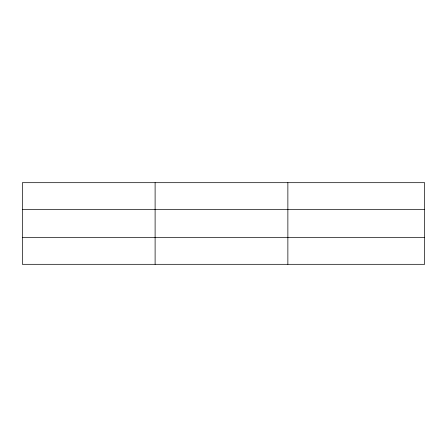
<?xml version="1.0" encoding="UTF-8"?>
<svg xmlns="http://www.w3.org/2000/svg" width="447" height="447" viewBox="0 0 447 447"><rect width="100%" height="100%" fill="white"/><g stroke="black" fill="none" stroke-linecap="round" stroke-linejoin="round"><path stroke-width="0.67" d="M155.109 264.317L155.109 182.683M287.868 264.317L287.868 182.683M424.65 209.621L424.65 182.683L22.35 182.683L22.35 264.317L424.65 264.317L424.65 209.621L22.35 209.621M22.35 237.379L424.65 237.379"/></g></svg>
